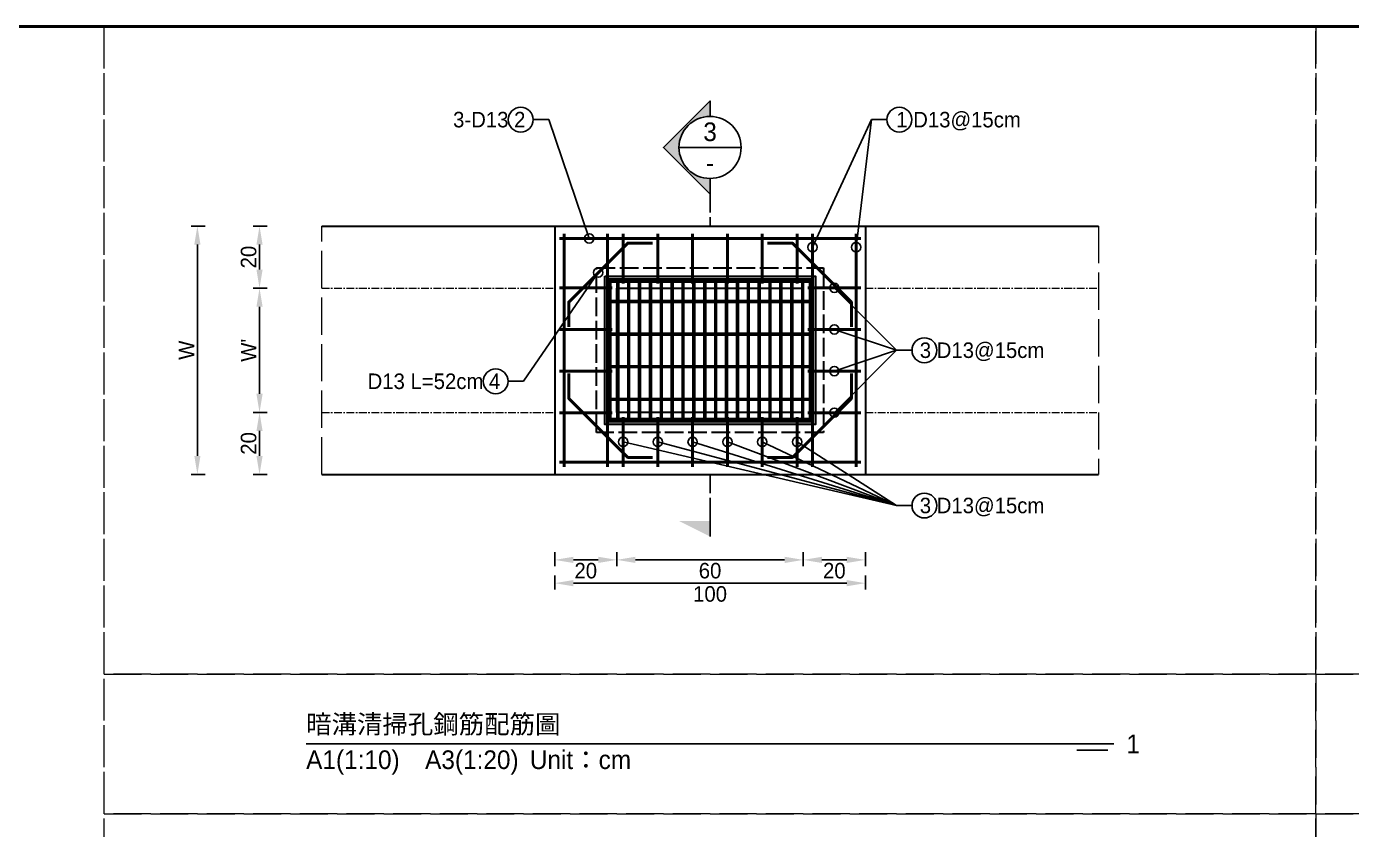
# Model space of a CAD drawing. Extents: x -7340 to 3675, y -3342 to 777.
# Drawn here: x -2565 to -2138.6, y -1772.6 to -1514 of the extents above; entities that cross this region are included whole.
import ezdxf
from ezdxf import colors
from ezdxf.entities.mleader import LeaderData, LeaderLine
from ezdxf.math import Vec2, Vec3

# ---------------------------------------------------------------- set-up
doc = ezdxf.new("R2010")
doc.units = 0
doc.header["$MEASUREMENT"] = 0
doc.linetypes.add('ACAD_ISO02W100', pattern=[15, 12, -3])
doc.linetypes.add('CENTERX2', pattern=[4, 2.5, -0.5, 0.5, -0.5])
for name, color, linetype, lineweight in [('一、3.基本-變更', 1, 'Continuous', 50), ('二、1.繪圖-既有設施', 8, 'Continuous', 20), ('二、2.繪圖-施作項目', 181, 'Continuous', 30), ('二、5.繪圖-鋼筋', 60, 'Continuous', 50), ('二、6.繪圖-其他施作項目', 35, 'Continuous', 30)]:
    doc.layers.add(name, color=color, linetype=linetype, lineweight=lineweight)
doc.layers.add('一、4.基本-隱藏', color=9, linetype='ACAD_ISO02W100', lineweight=20, plot=False)
doc.layers.add('三、3.文字-註解文字', color=2, linetype='Continuous')
doc.styles.add('次圖名(詳圖)', font='MS PGothic.ttf', dxfattribs={"height": 6})
doc.styles.add('註解文字(詳圖)', font='MS PGothic.ttf', dxfattribs={"height": 5})
doc.dimstyles.new('註解文字(詳圖)', dxfattribs={"dimtxt": 5, "dimasz": 6, "dimexe": 2, "dimexo": 5, "dimgap": 1, "dimtad": 2, "dimzin": 0, "dimdsep": 46, "dimtxsty": '註解文字(詳圖)', "dimcen": 0.1, "dimclrd": 144, "dimclre": 144, "dimclrt": 256, "dimadec": 0, "dimazin": 0, "dimtfac": 1, "dimtofl": 0, "dimtmove": 0, "dimatfit": 3, "dimfxlon": 1, "dimtolj": 1, "dimtzin": 0, "dimlwd": -1, "dimlwe": -1, "dimarcsym": 1})
pattern_1 = [(45, (-3550.3608, -1414.5957), (-2.65165, 2.65165), []), (45, (-3549.477, -1414.5957), (-2.65165, 2.65165), []), (45, (-3548.593, -1414.5957), (-2.65165, 2.65165), []), (45, (-3547.709, -1414.5957), (-2.65165, 2.65165), [])]

# ---------------------------------------------------------------- blocks, each defined once
blk = doc.blocks.new('*D264')
at = {"layer": 'Defpoints', "color": 0, "transparency": 16777216}
for p in [(-2490, -1578.25), (-2470, -1578.25), (-2470, -1598.25)]:
    blk.add_point(p, dxfattribs=at)
at = {"layer": '三、3.文字-註解文字', "color": 144, "transparency": 16777216}
for p, q in [((-2487.5, -1578.25), (-2492, -1578.25)), ((-2490, -1592.25), (-2490, -1584.25)), ((-2487.5, -1598.25), (-2492, -1598.25))]:
    blk.add_line(p, q, dxfattribs=at)
for points in [[(-2491, -1584.25), (-2489, -1584.25), (-2490, -1578.25)], [(-2491, -1592.25), (-2489, -1592.25), (-2490, -1598.25)]]:
    blk.add_solid(points, dxfattribs=at)
at = {"layer": '三、3.文字-註解文字', "transparency": 16777216, "insert": (-2493.5, -1588.25), "char_height": 5, "attachment_point": 5, "rotation": 90, "style": '註解文字(詳圖)'}
blk.add_mtext('\\A1;20', dxfattribs=at)
blk = doc.blocks.new('*D265')
at = {"layer": 'Defpoints', "color": 0, "transparency": 16777216}
for p in [(-2470, -1598.25), (-2490, -1638.25), (-2470, -1638.25)]:
    blk.add_point(p, dxfattribs=at)
at = {"layer": '三、3.文字-註解文字', "color": 144, "transparency": 16777216}
for p, q in [((-2487.5, -1598.25), (-2492, -1598.25)), ((-2490, -1604.25), (-2490, -1632.25)), ((-2487.5, -1638.25), (-2492, -1638.25))]:
    blk.add_line(p, q, dxfattribs=at)
for points in [[(-2491, -1604.25), (-2489, -1604.25), (-2490, -1598.25)], [(-2491, -1632.25), (-2489, -1632.25), (-2490, -1638.25)]]:
    blk.add_solid(points, dxfattribs=at)
at = {"layer": '三、3.文字-註解文字', "transparency": 16777216, "insert": (-2493.5, -1618.25), "char_height": 5, "attachment_point": 5, "rotation": 90, "style": '註解文字(詳圖)'}
blk.add_mtext("\\A1;W'", dxfattribs=at)
blk = doc.blocks.new('*D266')
at = {"layer": 'Defpoints', "color": 0, "transparency": 16777216}
for p in [(-2470, -1638.25), (-2490, -1658.25), (-2470, -1658.25)]:
    blk.add_point(p, dxfattribs=at)
at = {"layer": '三、3.文字-註解文字', "color": 144, "transparency": 16777216}
for p, q in [((-2487.5, -1638.25), (-2492, -1638.25)), ((-2490, -1644.25), (-2490, -1652.25)), ((-2487.5, -1658.25), (-2492, -1658.25))]:
    blk.add_line(p, q, dxfattribs=at)
for points in [[(-2491, -1644.25), (-2489, -1644.25), (-2490, -1638.25)], [(-2491, -1652.25), (-2489, -1652.25), (-2490, -1658.25)]]:
    blk.add_solid(points, dxfattribs=at)
at = {"layer": '三、3.文字-註解文字', "transparency": 16777216, "insert": (-2493.5, -1648.25), "char_height": 5, "attachment_point": 5, "rotation": 90, "style": '註解文字(詳圖)'}
blk.add_mtext('\\A1;20', dxfattribs=at)
blk = doc.blocks.new('*D262')
at = {"layer": 'Defpoints', "color": 0, "transparency": 16777216}
for p in [(-2470, -1578.25), (-2510, -1658.25), (-2470, -1658.25)]:
    blk.add_point(p, dxfattribs=at)
at = {"layer": '三、3.文字-註解文字', "color": 144, "transparency": 16777216}
for p, q in [((-2507.5, -1578.25), (-2512, -1578.25)), ((-2510, -1584.25), (-2510, -1652.25)), ((-2507.5, -1658.25), (-2512, -1658.25))]:
    blk.add_line(p, q, dxfattribs=at)
for points in [[(-2511, -1584.25), (-2509, -1584.25), (-2510, -1578.25)], [(-2511, -1652.25), (-2509, -1652.25), (-2510, -1658.25)]]:
    blk.add_solid(points, dxfattribs=at)
at = {"layer": '三、3.文字-註解文字', "transparency": 16777216, "insert": (-2513.5, -1618.25), "char_height": 5, "attachment_point": 5, "rotation": 90, "style": '註解文字(詳圖)'}
blk.add_mtext('\\A1;W', dxfattribs=at)
blk = doc.blocks.new('_Small')
at = {"color": 0, "linetype": 'ByBlock', "lineweight": -2}
blk.add_circle((0, 0), 0.25, dxfattribs=at)
blk = doc.blocks.new('*D296')
at = {"layer": 'Defpoints', "color": 0, "transparency": 16777216}
for p in [(-2395, -1638.25), (-2375, -1638.25), (-2395, -1685.75)]:
    blk.add_point(p, dxfattribs=at)
at = {"layer": '三、3.文字-註解文字', "color": 144, "transparency": 16777216}
for p, q in [((-2395, -1683.25), (-2395, -1687.75)), ((-2375, -1683.25), (-2375, -1687.75)), ((-2381, -1685.75), (-2389, -1685.75))]:
    blk.add_line(p, q, dxfattribs=at)
for points in [[(-2389, -1684.75), (-2389, -1686.75), (-2395, -1685.75)], [(-2381, -1684.75), (-2381, -1686.75), (-2375, -1685.75)]]:
    blk.add_solid(points, dxfattribs=at)
at = {"layer": '三、3.文字-註解文字', "transparency": 16777216, "insert": (-2385, -1689.25), "char_height": 5, "attachment_point": 5, "style": '註解文字(詳圖)'}
blk.add_mtext('\\A1;20', dxfattribs=at)
blk = doc.blocks.new('*D297')
at = {"layer": 'Defpoints', "color": 0, "transparency": 16777216}
for p in [(-2375, -1638.25), (-2315, -1638.25), (-2315, -1685.75)]:
    blk.add_point(p, dxfattribs=at)
at = {"layer": '三、3.文字-註解文字', "color": 144, "transparency": 16777216}
for p, q in [((-2375, -1683.25), (-2375, -1687.75)), ((-2315, -1683.25), (-2315, -1687.75)), ((-2369, -1685.75), (-2321, -1685.75))]:
    blk.add_line(p, q, dxfattribs=at)
for points in [[(-2369, -1684.75), (-2369, -1686.75), (-2375, -1685.75)], [(-2321, -1684.75), (-2321, -1686.75), (-2315, -1685.75)]]:
    blk.add_solid(points, dxfattribs=at)
at = {"layer": '三、3.文字-註解文字', "transparency": 16777216, "insert": (-2345, -1689.25), "char_height": 5, "attachment_point": 5, "style": '註解文字(詳圖)'}
blk.add_mtext('\\A1;60', dxfattribs=at)
blk = doc.blocks.new('*D298')
at = {"layer": 'Defpoints', "color": 0, "transparency": 16777216}
for p in [(-2315, -1638.25), (-2295, -1638.25), (-2295, -1685.75)]:
    blk.add_point(p, dxfattribs=at)
at = {"layer": '三、3.文字-註解文字', "color": 144, "transparency": 16777216}
for p, q in [((-2315, -1683.25), (-2315, -1687.75)), ((-2295, -1683.25), (-2295, -1687.75)), ((-2309, -1685.75), (-2301, -1685.75))]:
    blk.add_line(p, q, dxfattribs=at)
for points in [[(-2309, -1684.75), (-2309, -1686.75), (-2315, -1685.75)], [(-2301, -1684.75), (-2301, -1686.75), (-2295, -1685.75)]]:
    blk.add_solid(points, dxfattribs=at)
at = {"layer": '三、3.文字-註解文字', "transparency": 16777216, "insert": (-2305, -1689.25), "char_height": 5, "attachment_point": 5, "style": '註解文字(詳圖)'}
blk.add_mtext('\\A1;20', dxfattribs=at)
blk = doc.blocks.new('*D299')
at = {"layer": 'Defpoints', "color": 0, "transparency": 16777216}
for p in [(-2395, -1658.25), (-2295, -1658.25), (-2295, -1693.25)]:
    blk.add_point(p, dxfattribs=at)
at = {"layer": '三、3.文字-註解文字', "color": 144, "transparency": 16777216}
for p, q in [((-2395, -1690.75), (-2395, -1695.25)), ((-2295, -1690.75), (-2295, -1695.25)), ((-2389, -1693.25), (-2301, -1693.25))]:
    blk.add_line(p, q, dxfattribs=at)
for points in [[(-2389, -1692.25), (-2389, -1694.25), (-2395, -1693.25)], [(-2301, -1692.25), (-2301, -1694.25), (-2295, -1693.25)]]:
    blk.add_solid(points, dxfattribs=at)
at = {"layer": '三、3.文字-註解文字', "transparency": 16777216, "insert": (-2345, -1696.75), "char_height": 5, "attachment_point": 5, "style": '註解文字(詳圖)'}
blk.add_mtext('\\A1;100', dxfattribs=at)

msp = doc.modelspace()

# ---------------------------------------------------------------- hatches: boundary and pattern name
at = {"layer": '三、3.文字-註解文字'}
h = msp.add_hatch(color=256, dxfattribs=at)
h.dxf.hatch_style = 1
h.paths.add_polyline_path([(-2345, -1537.943), (-2360, -1552.943), (-2345, -1567.943), (-2345, -1562.943, -0.4142136), (-2355, -1552.943, -0.4142136), (-2345, -1542.943)])
h = msp.add_hatch(color=256, dxfattribs=at)
h.dxf.hatch_style = 1
h.paths.add_polyline_path([(-2355, -1673.25), (-2345, -1678.25), (-2345, -1673.25)])
at = {"layer": '二、6.繪圖-其他施作項目'}
h = msp.add_hatch(color=256, dxfattribs=at)
h.dxf.hatch_style = 1
h.paths.add_polyline_path([(-2378.9, -1594.35), (-2378.9, -1642.15), (-2311.1, -1642.15), (-2311.1, -1594.35)])
h.paths.add_polyline_path([(-2378, -1595.25), (-2312, -1595.25), (-2312, -1641.25), (-2378, -1641.25)], flags=16)
h.paths.add_polyline_path([(-2375, -1598.25), (-2315, -1598.25), (-2315, -1638.25), (-2375, -1638.25)], flags=0)
h = msp.add_hatch(dxfattribs=at)
h.set_pattern_fill('ANSI34', color=256, scale=5)
h.set_pattern_definition(pattern_1)
h.paths.add_polyline_path([(-2313, -1602.25), (-2377, -1602.25), (-2377, -1602.75), (-2313, -1602.75)])
h = msp.add_hatch(dxfattribs=at)
h.set_pattern_fill('ANSI34', color=256, scale=5)
h.set_pattern_definition(pattern_1)
h.paths.add_polyline_path([(-2313, -1612.75), (-2377, -1612.75), (-2377, -1613.25), (-2313, -1613.25)])
h = msp.add_hatch(dxfattribs=at)
h.set_pattern_fill('ANSI34', color=256, scale=5)
h.set_pattern_definition(pattern_1)
h.paths.add_polyline_path([(-2313, -1623.25), (-2377, -1623.25), (-2377, -1623.75), (-2313, -1623.75)])
h = msp.add_hatch(dxfattribs=at)
h.set_pattern_fill('ANSI34', color=256, scale=5)
h.set_pattern_definition(pattern_1)
h.paths.add_polyline_path([(-2313, -1633.75), (-2377, -1633.75), (-2377, -1634.25), (-2313, -1634.25)])

# ---------------------------------------------------------------- linework, layer by layer
at = {"layer": '一、3.基本-變更'}
msp.add_lwpolyline([(-3420, -1514), (0, -1514), (0, -2021), (-3420, -2021)], close=True, dxfattribs=at)
at = {"layer": '一、4.基本-隱藏'}
for points in [[(-2540, -1514), (-1760, -1514), (-1760, -2021), (-2540, -2021)], [(-2540, -1514), (-2150, -1514), (-2150, -1722.5), (-2540, -1722.5)], [(-2150, -1514), (-1850, -1514), (-1850, -1722.5), (-2150, -1722.5)], [(-2470, -1578.25), (-2220, -1578.25), (-2220, -1658.25), (-2470, -1658.25)], [(-2540, -1722.5), (-2150, -1722.5), (-2150, -1767.5), (-2540, -1767.5)], [(-2150, -1722.5), (-1850, -1722.5), (-1850, -1767.5), (-2150, -1767.5)], [(-2540, -1767.5), (-2150, -1767.5), (-2150, -1976), (-2540, -1976)], [(-2150, -1767.5), (-1850, -1767.5), (-1850, -1976), (-2150, -1976)]]:
    msp.add_lwpolyline(points, close=True, dxfattribs=at)
at = {"layer": '三、3.文字-註解文字'}
for points in [[(-2345, -1542.943), (-2345, -1537.943), (-2360, -1552.943), (-2345, -1567.943), (-2345, -1562.943)], [(-2355, -1552.943), (-2335, -1552.943)], [(-2345, -1678.25), (-2345, -1668.25)], [(-2475, -1745), (-2215, -1745)], [(-2217, -1747), (-2227, -1747)]]:
    msp.add_lwpolyline(points, dxfattribs=at)
at = {"layer": '三、3.文字-註解文字', "linetype": 'ACAD_ISO02W100', "ltscale": 0.5}
for points in [[(-2345, -1567.943), (-2345, -1577.943)], [(-2345, -1658.25), (-2345, -1668.25)]]:
    msp.add_lwpolyline(points, dxfattribs=at)
at = {"layer": '三、3.文字-註解文字'}
for centre, radius in [((-2405.93, -1544), 4), ((-2345, -1552.943), 10), ((-2284.07, -1544), 4), ((-2276, -1618.25), 4), ((-2414, -1628.25), 4), ((-2276, -1668.25), 4)]:
    msp.add_circle(centre, radius, dxfattribs=at)
at = {"layer": '二、1.繪圖-既有設施', "linetype": 'CENTERX2'}
for points in [[(-2470, -1598.25), (-2395, -1598.25)], [(-2295, -1598.25), (-2220, -1598.25)], [(-2470, -1638.25), (-2395, -1638.25)], [(-2295, -1638.25), (-2220, -1638.25)]]:
    msp.add_lwpolyline(points, dxfattribs=at)
at = {"layer": '二、2.繪圖-施作項目'}
for points in [[(-2470, -1578.25), (-2220, -1578.25)], [(-2395, -1578.25), (-2395, -1658.25)], [(-2295, -1578.25), (-2295, -1658.25)], [(-2470, -1658.25), (-2220, -1658.25)]]:
    msp.add_lwpolyline(points, dxfattribs=at)
msp.add_lwpolyline([(-2375, -1598.25), (-2315, -1598.25), (-2315, -1638.25), (-2375, -1638.25)], close=True, dxfattribs=at)
at = {"layer": '二、5.繪圖-鋼筋'}
for points in [[(-2392, -1580.75), (-2392, -1655.75)], [(-2378, -1580.75), (-2378, -1655.75)], [(-2373, -1596.75), (-2373, -1580.75)], [(-2361.8, -1596.75), (-2361.8, -1580.75)], [(-2350.6, -1596.75), (-2350.6, -1580.75)], [(-2339.4, -1596.75), (-2339.4, -1580.75)], [(-2328.2, -1596.75), (-2328.2, -1580.75)], [(-2317, -1596.75), (-2317, -1580.75)], [(-2312, -1580.75), (-2312, -1655.75)], [(-2298, -1580.75), (-2298, -1655.75)], [(-2393.5, -1582.25), (-2296.5, -1582.25)], [(-2390.5, -1610.75), (-2390.5, -1602.75), (-2371.5, -1583.75), (-2363.5, -1583.75)], [(-2299.5, -1610.75), (-2299.5, -1602.75), (-2318.5, -1583.75), (-2326.5, -1583.75)], [(-2393.5, -1598.15), (-2376.5, -1598.15)], [(-2313.5, -1598.15), (-2296.5, -1598.15)], [(-2393.5, -1611.55), (-2376.5, -1611.55)], [(-2313.5, -1611.55), (-2296.5, -1611.55)], [(-2393.5, -1624.95), (-2376.5, -1624.95)], [(-2390.5, -1625.75), (-2390.5, -1633.75), (-2371.5, -1652.75), (-2363.5, -1652.75)], [(-2299.5, -1625.75), (-2299.5, -1633.75), (-2318.5, -1652.75), (-2326.5, -1652.75)], [(-2313.5, -1624.95), (-2296.5, -1624.95)], [(-2393.5, -1638.35), (-2376.5, -1638.35)], [(-2373, -1655.75), (-2373, -1639.75)], [(-2361.8, -1655.75), (-2361.8, -1639.75)], [(-2350.6, -1655.75), (-2350.6, -1639.75)], [(-2339.4, -1655.75), (-2339.4, -1639.75)], [(-2328.2, -1655.75), (-2328.2, -1639.75)], [(-2317, -1655.75), (-2317, -1639.75)], [(-2313.5, -1638.35), (-2296.5, -1638.35)], [(-2393.5, -1654.25), (-2296.5, -1654.25)]]:
    msp.add_lwpolyline(points, dxfattribs=at)
at = {"layer": '二、6.繪圖-其他施作項目', "linetype": 'ACAD_ISO02W100', "ltscale": 0.5}
for points in [[(-2381.5, -1591.75), (-2308.5, -1591.75), (-2308.5, -1644.75), (-2381.5, -1644.75)], [(-2375, -1598.25), (-2315, -1598.25), (-2315, -1638.25), (-2375, -1638.25)]]:
    msp.add_lwpolyline(points, close=True, dxfattribs=at)
at = {"layer": '二、6.繪圖-其他施作項目'}
for points in [[(-2378.9, -1594.35), (-2311.1, -1594.35), (-2311.1, -1642.15), (-2378.9, -1642.15)], [(-2378, -1595.25), (-2312, -1595.25), (-2312, -1641.25), (-2378, -1641.25)], [(-2377.5, -1595.75), (-2312.5, -1595.75), (-2312.5, -1640.75), (-2377.5, -1640.75)]]:
    msp.add_lwpolyline(points, close=True, dxfattribs=at)
for points in [[(-2377.5, -1595.75), (-2312.5, -1595.75)], [(-2377.5, -1595.75), (-2377.5, -1640.75)], [(-2377, -1595.75), (-2377, -1640.75)], [(-2377, -1596.25), (-2313, -1596.25)], [(-2375, -1596.25), (-2375, -1602.25)], [(-2374.5, -1596.25), (-2374.5, -1602.25)], [(-2371.5, -1596.25), (-2371.5, -1602.25)], [(-2371, -1596.25), (-2371, -1602.25)], [(-2368, -1596.25), (-2368, -1602.25)], [(-2367.5, -1596.25), (-2367.5, -1602.25)], [(-2364.5, -1596.25), (-2364.5, -1602.25)], [(-2364, -1596.25), (-2364, -1602.25)], [(-2361, -1596.25), (-2361, -1602.25)], [(-2360.5, -1596.25), (-2360.5, -1602.25)], [(-2357.5, -1596.25), (-2357.5, -1602.25)], [(-2357, -1596.25), (-2357, -1602.25)], [(-2354, -1596.25), (-2354, -1602.25)], [(-2353.5, -1596.25), (-2353.5, -1602.25)], [(-2350.5, -1596.25), (-2350.5, -1602.25)], [(-2350, -1596.25), (-2350, -1602.25)], [(-2347, -1596.25), (-2347, -1602.25)], [(-2346.5, -1596.25), (-2346.5, -1602.25)], [(-2343.5, -1596.25), (-2343.5, -1602.25)], [(-2343, -1596.25), (-2343, -1602.25)], [(-2340, -1596.25), (-2340, -1602.25)], [(-2339.5, -1596.25), (-2339.5, -1602.25)], [(-2336.5, -1596.25), (-2336.5, -1602.25)], [(-2336, -1596.25), (-2336, -1602.25)], [(-2333, -1596.25), (-2333, -1602.25)], [(-2332.5, -1596.25), (-2332.5, -1602.25)], [(-2329.5, -1596.25), (-2329.5, -1602.25)], [(-2329, -1596.25), (-2329, -1602.25)], [(-2326, -1596.25), (-2326, -1602.25)], [(-2325.5, -1596.25), (-2325.5, -1602.25)], [(-2322.5, -1596.25), (-2322.5, -1602.25)], [(-2322, -1596.25), (-2322, -1602.25)], [(-2319, -1596.25), (-2319, -1602.25)], [(-2318.5, -1596.25), (-2318.5, -1602.25)], [(-2315.5, -1596.25), (-2315.5, -1602.25)], [(-2315, -1596.25), (-2315, -1602.25)], [(-2313, -1595.75), (-2313, -1640.75)], [(-2312.5, -1595.75), (-2312.5, -1640.75)], [(-2377, -1602.25), (-2313, -1602.25)], [(-2377, -1602.75), (-2313, -1602.75)], [(-2375, -1602.75), (-2375, -1612.75)], [(-2374.5, -1602.75), (-2374.5, -1612.75)], [(-2371.5, -1602.75), (-2371.5, -1612.75)], [(-2371, -1602.75), (-2371, -1612.75)], [(-2368, -1602.75), (-2368, -1612.75)], [(-2367.5, -1602.75), (-2367.5, -1612.75)], [(-2364.5, -1602.75), (-2364.5, -1612.75)], [(-2364, -1602.75), (-2364, -1612.75)], [(-2361, -1602.75), (-2361, -1612.75)], [(-2360.5, -1602.75), (-2360.5, -1612.75)], [(-2357.5, -1602.75), (-2357.5, -1612.75)], [(-2357, -1602.75), (-2357, -1612.75)], [(-2354, -1602.75), (-2354, -1612.75)], [(-2353.5, -1602.75), (-2353.5, -1612.75)], [(-2350.5, -1602.75), (-2350.5, -1612.75)], [(-2350, -1602.75), (-2350, -1612.75)], [(-2347, -1602.75), (-2347, -1612.75)], [(-2346.5, -1602.75), (-2346.5, -1612.75)], [(-2343.5, -1602.75), (-2343.5, -1612.75)], [(-2343, -1602.75), (-2343, -1612.75)], [(-2340, -1602.75), (-2340, -1612.75)], [(-2339.5, -1602.75), (-2339.5, -1612.75)], [(-2336.5, -1602.75), (-2336.5, -1612.75)], [(-2336, -1602.75), (-2336, -1612.75)], [(-2333, -1602.75), (-2333, -1612.75)], [(-2332.5, -1602.75), (-2332.5, -1612.75)], [(-2329.5, -1602.75), (-2329.5, -1612.75)], [(-2329, -1602.75), (-2329, -1612.75)], [(-2326, -1602.75), (-2326, -1612.75)], [(-2325.5, -1602.75), (-2325.5, -1612.75)], [(-2322.5, -1602.75), (-2322.5, -1612.75)], [(-2322, -1602.75), (-2322, -1612.75)], [(-2319, -1602.75), (-2319, -1612.75)], [(-2318.5, -1602.75), (-2318.5, -1612.75)], [(-2315.5, -1602.75), (-2315.5, -1612.75)], [(-2315, -1602.75), (-2315, -1612.75)], [(-2377, -1612.75), (-2313, -1612.75)], [(-2377, -1613.25), (-2313, -1613.25)], [(-2375, -1613.25), (-2375, -1623.25)], [(-2374.5, -1613.25), (-2374.5, -1623.25)], [(-2371.5, -1613.25), (-2371.5, -1623.25)], [(-2371, -1613.25), (-2371, -1623.25)], [(-2368, -1613.25), (-2368, -1623.25)], [(-2367.5, -1613.25), (-2367.5, -1623.25)], [(-2364.5, -1613.25), (-2364.5, -1623.25)], [(-2364, -1613.25), (-2364, -1623.25)], [(-2361, -1613.25), (-2361, -1623.25)], [(-2360.5, -1613.25), (-2360.5, -1623.25)], [(-2357.5, -1613.25), (-2357.5, -1623.25)], [(-2357, -1613.25), (-2357, -1623.25)], [(-2354, -1613.25), (-2354, -1623.25)], [(-2353.5, -1613.25), (-2353.5, -1623.25)], [(-2350.5, -1613.25), (-2350.5, -1623.25)], [(-2350, -1613.25), (-2350, -1623.25)], [(-2347, -1613.25), (-2347, -1623.25)], [(-2346.5, -1613.25), (-2346.5, -1623.25)], [(-2343.5, -1613.25), (-2343.5, -1623.25)], [(-2343, -1613.25), (-2343, -1623.25)], [(-2340, -1613.25), (-2340, -1623.25)], [(-2339.5, -1613.25), (-2339.5, -1623.25)], [(-2336.5, -1613.25), (-2336.5, -1623.25)], [(-2336, -1613.25), (-2336, -1623.25)], [(-2333, -1613.25), (-2333, -1623.25)], [(-2332.5, -1613.25), (-2332.5, -1623.25)], [(-2329.5, -1613.25), (-2329.5, -1623.25)], [(-2329, -1613.25), (-2329, -1623.25)], [(-2326, -1613.25), (-2326, -1623.25)], [(-2325.5, -1613.25), (-2325.5, -1623.25)], [(-2322.5, -1613.25), (-2322.5, -1623.25)], [(-2322, -1613.25), (-2322, -1623.25)], [(-2319, -1613.25), (-2319, -1623.25)], [(-2318.5, -1613.25), (-2318.5, -1623.25)], [(-2315.5, -1613.25), (-2315.5, -1623.25)], [(-2315, -1613.25), (-2315, -1623.25)], [(-2377, -1623.25), (-2313, -1623.25)], [(-2377, -1623.75), (-2313, -1623.75)], [(-2375, -1623.75), (-2375, -1633.75)], [(-2374.5, -1623.75), (-2374.5, -1633.75)], [(-2371.5, -1623.75), (-2371.5, -1633.75)], [(-2371, -1623.75), (-2371, -1633.75)], [(-2368, -1623.75), (-2368, -1633.75)], [(-2367.5, -1623.75), (-2367.5, -1633.75)], [(-2364.5, -1623.75), (-2364.5, -1633.75)], [(-2364, -1623.75), (-2364, -1633.75)], [(-2361, -1623.75), (-2361, -1633.75)], [(-2360.5, -1623.75), (-2360.5, -1633.75)], [(-2357.5, -1623.75), (-2357.5, -1633.75)], [(-2357, -1623.75), (-2357, -1633.75)], [(-2354, -1623.75), (-2354, -1633.75)], [(-2353.5, -1623.75), (-2353.5, -1633.75)], [(-2350.5, -1623.75), (-2350.5, -1633.75)], [(-2350, -1623.75), (-2350, -1633.75)], [(-2347, -1623.75), (-2347, -1633.75)], [(-2346.5, -1623.75), (-2346.5, -1633.75)], [(-2343.5, -1623.75), (-2343.5, -1633.75)], [(-2343, -1623.75), (-2343, -1633.75)], [(-2340, -1623.75), (-2340, -1633.75)], [(-2339.5, -1623.75), (-2339.5, -1633.75)], [(-2336.5, -1623.75), (-2336.5, -1633.75)], [(-2336, -1623.75), (-2336, -1633.75)], [(-2333, -1623.75), (-2333, -1633.75)], [(-2332.5, -1623.75), (-2332.5, -1633.75)], [(-2329.5, -1623.75), (-2329.5, -1633.75)], [(-2329, -1623.75), (-2329, -1633.75)], [(-2326, -1623.75), (-2326, -1633.75)], [(-2325.5, -1623.75), (-2325.5, -1633.75)], [(-2322.5, -1623.75), (-2322.5, -1633.75)], [(-2322, -1623.75), (-2322, -1633.75)], [(-2319, -1623.75), (-2319, -1633.75)], [(-2318.5, -1623.75), (-2318.5, -1633.75)], [(-2315.5, -1623.75), (-2315.5, -1633.75)], [(-2315, -1623.75), (-2315, -1633.75)], [(-2377, -1633.75), (-2313, -1633.75)], [(-2377, -1634.25), (-2313, -1634.25)], [(-2375, -1634.25), (-2375, -1640.25)], [(-2374.5, -1634.25), (-2374.5, -1640.25)], [(-2371.5, -1634.25), (-2371.5, -1640.25)], [(-2371, -1634.25), (-2371, -1640.25)], [(-2368, -1634.25), (-2368, -1640.25)], [(-2367.5, -1634.25), (-2367.5, -1640.25)], [(-2364.5, -1634.25), (-2364.5, -1640.25)], [(-2364, -1634.25), (-2364, -1640.25)], [(-2361, -1634.25), (-2361, -1640.25)], [(-2360.5, -1634.25), (-2360.5, -1640.25)], [(-2357.5, -1634.25), (-2357.5, -1640.25)], [(-2357, -1634.25), (-2357, -1640.25)], [(-2354, -1634.25), (-2354, -1640.25)], [(-2353.5, -1634.25), (-2353.5, -1640.25)], [(-2350.5, -1634.25), (-2350.5, -1640.25)], [(-2350, -1634.25), (-2350, -1640.25)], [(-2347, -1634.25), (-2347, -1640.25)], [(-2346.5, -1634.25), (-2346.5, -1640.25)], [(-2343.5, -1634.25), (-2343.5, -1640.25)], [(-2343, -1634.25), (-2343, -1640.25)], [(-2340, -1634.25), (-2340, -1640.25)], [(-2339.5, -1634.25), (-2339.5, -1640.25)], [(-2336.5, -1634.25), (-2336.5, -1640.25)], [(-2336, -1634.25), (-2336, -1640.25)], [(-2333, -1634.25), (-2333, -1640.25)], [(-2332.5, -1634.25), (-2332.5, -1640.25)], [(-2329.5, -1634.25), (-2329.5, -1640.25)], [(-2329, -1634.25), (-2329, -1640.25)], [(-2326, -1634.25), (-2326, -1640.25)], [(-2325.5, -1634.25), (-2325.5, -1640.25)], [(-2322.5, -1634.25), (-2322.5, -1640.25)], [(-2322, -1634.25), (-2322, -1640.25)], [(-2319, -1634.25), (-2319, -1640.25)], [(-2318.5, -1634.25), (-2318.5, -1640.25)], [(-2315.5, -1634.25), (-2315.5, -1640.25)], [(-2315, -1634.25), (-2315, -1640.25)], [(-2377.5, -1640.75), (-2312.5, -1640.75)], [(-2377, -1640.25), (-2313, -1640.25)]]:
    msp.add_lwpolyline(points, dxfattribs=at)

# ---------------------------------------------------------------- texts
at = {"layer": '三、3.文字-註解文字', "char_height": 6}
for s, width, gutter_width, insert, attachment_point, style in [('3', 6.60394, 25, (-2345, -1547.943), 5, '註解文字(詳圖)'), ('-', 6.60394, 25, (-2345, -1557.943), 5, '註解文字(詳圖)'), ('{\\fMS PGothic|b0|i0|c128|p34;暗溝}清掃孔{\\fMS PGothic|b0|i0|c128|p34;鋼筋配筋圖}', 113.35584, 15, (-2475, -1739), 4, '次圖名(詳圖)'), ('1', 3, 15, (-2211, -1745), 4, '次圖名(詳圖)'), ('A1(1:10)\u3000A3(1:20){\\fMS PGothic|b0|i0|c128|p34;^IUnit：cm}', 136.03259, 15, (-2475, -1751), 4, '次圖名(詳圖)')]:
    msp.add_mtext_dynamic_manual_height_columns(s, width=width, gutter_width=gutter_width, heights=[0], dxfattribs=dict(at, insert=insert, attachment_point=attachment_point, style=style))

# ---------------------------------------------------------------- dimensions: what is measured, and where the dimension line sits
at = {"layer": '三、3.文字-註解文字'}
for base, p1, p2, text, picture, middle in [((-2510, -1658.25), (-2470, -1578.25), (-2470, -1658.25), 'W', '*D262', (-2513.5, -1618.25)), ((-2490, -1578.25), (-2470, -1598.25), (-2470, -1578.25), '20', '*D264', (-2493.5, -1588.25)), ((-2490, -1638.25), (-2470, -1598.25), (-2470, -1638.25), "W'", '*D265', (-2493.5, -1618.25)), ((-2490, -1658.25), (-2470, -1638.25), (-2470, -1658.25), '20', '*D266', (-2493.5, -1648.25))]:
    dim = msp.add_linear_dim(base=base, p1=p1, p2=p2, angle=90, text=text, dimstyle='註解文字(詳圖)', dxfattribs=at)
    dim.commit()
    dim.dimension.update_dxf_attribs({"geometry": picture, "text_midpoint": middle})
for base, p1, p2, text, picture, middle in [((-2395, -1685.75), (-2375, -1638.25), (-2395, -1638.25), '20', '*D296', (-2385, -1689.25)), ((-2315, -1685.75), (-2375, -1638.25), (-2315, -1638.25), '60', '*D297', (-2345, -1689.25)), ((-2295, -1685.75), (-2315, -1638.25), (-2295, -1638.25), '20', '*D298', (-2305, -1689.25)), ((-2295, -1693.25), (-2395, -1658.25), (-2295, -1658.25), '100', '*D299', (-2345, -1696.75))]:
    dim = msp.add_linear_dim(base=base, p1=p1, p2=p2, text=text, dimstyle='註解文字(詳圖)', dxfattribs=at)
    dim.commit()
    dim.dimension.update_dxf_attribs({"geometry": picture, "text_midpoint": middle})

# ---------------------------------------------------------------- leaders
ml = msp.add_multileader_mtext('Standard', dxfattribs=at)
ml.set_content('{\\fMS PGothic|b0|i0|c128|p34;3-D13 }2{\\fMS PGothic|b0|i0|c128|p34; }', color=256, style='註解文字(詳圖)')
ml.set_leader_properties(color=144, linetype='ByLayer', lineweight=-1)
ml.set_arrow_properties(name='SMALL')
ml.build(insert=Vec2(0, 0))
ml.multileader.update_dxf_attribs({"dogleg_length": 5, "arrow_head_size": 6})
ctx = ml.context
ctx.base_point, ctx.char_height, ctx.arrow_head_size, ctx.landing_gap_size, ctx.plane_origin = Vec3(-2431.305, -1544), 5, 6, 2.5, Vec3(-2495.339, -1591.835)
ctx.text_align_type = 2
notes = []
notes.append((ctx, [(1, (1, 1, 0), (-2396.93, -1544), (-1, 0), 5, [(0, [(-2383.884, -1582.25)], 0, [])])]))
ctx.mtext.insert, ctx.mtext.width, ctx.mtext.alignment, ctx.mtext.flow_direction = Vec3(-2404.43, -1541.486), 42.33146, 3, 5
ml = msp.add_multileader_mtext('Standard', dxfattribs=at)
ml.set_content('{\\fMS PGothic|b0|i0|c128|p34;1 }D13@15cm', color=256, style='註解文字(詳圖)')
ml.set_leader_properties(color=144, linetype='ByLayer', lineweight=-1)
ml.set_arrow_properties(name='SMALL')
ml.build(insert=Vec2(0, 0))
ml.multileader.update_dxf_attribs({"dogleg_length": 5, "arrow_head_size": 6})
ctx = ml.context
ctx.base_point, ctx.char_height, ctx.arrow_head_size, ctx.landing_gap_size, ctx.plane_origin = Vec3(-2288.07, -1544), 5, 6, 3, Vec3(-2330.695, -1591.835)
notes.append((ctx, [(0, (1, 1, 0), (-2293.07, -1544), (1, 0), 5, [(0, [(-2312, -1585.081)], 0, [])])]))
ctx.mtext.insert, ctx.mtext.flow_direction = Vec3(-2285.07, -1541.486), 5
ml = msp.add_multileader_mtext('Standard', dxfattribs=at)
ml.set_content('{\\fMS PGothic|b0|i0|c128|p34; }', color=256, style='註解文字(詳圖)')
ml.set_leader_properties(color=144, linetype='ByLayer', lineweight=-1)
ml.set_arrow_properties(name='SMALL')
ml.build(insert=Vec2(0, 0))
ml.multileader.update_dxf_attribs({"dogleg_length": 5, "arrow_head_size": 6})
ctx = ml.context
ctx.base_point, ctx.char_height, ctx.arrow_head_size, ctx.landing_gap_size, ctx.plane_origin = Vec3(-2288.07, -1544), 5, 6, 3, Vec3(-2316.695, -1591.835)
notes.append((ctx, [(0, (1, 1, 0), (-2293.07, -1544), (1, 0), 5, [(0, [(-2298, -1585.081)], 0, [])])]))
ctx.mtext.insert, ctx.mtext.flow_direction = Vec3(-2285.07, -1541.5), 5
ml = msp.add_multileader_mtext('Standard', dxfattribs=at)
ml.set_content('{\\fMS PGothic|b0|i0|c128|p34;D13 }L=52cm{\\fMS PGothic|b0|i0|c128|p34; 4 }', color=256, style='註解文字(詳圖)')
ml.set_leader_properties(color=144, linetype='ByLayer', lineweight=-1)
ml.set_arrow_properties(name='SMALL')
ml.build(insert=Vec2(0, 0))
ml.multileader.update_dxf_attribs({"dogleg_length": 5, "arrow_head_size": 6})
ctx = ml.context
ctx.base_point, ctx.char_height, ctx.arrow_head_size, ctx.landing_gap_size, ctx.plane_origin = Vec3(-2458.153, -1628.25), 5, 6, 2.5, Vec3(-2503.409, -1676.085)
ctx.text_align_type = 2
notes.append((ctx, [(1, (1, 1, 0), (-2405, -1628.25), (-1, 0), 5, [(0, [(-2381, -1593.25)], 0, [])])]))
ctx.mtext.insert, ctx.mtext.width, ctx.mtext.alignment, ctx.mtext.flow_direction = Vec3(-2412.5, -1625.736), 45.36597, 3, 5
ml = msp.add_multileader_mtext('Standard', dxfattribs=at)
ml.set_content('3{\\fMS PGothic|b0|i0|c128|p34; D13@15cm}', color=256, style='註解文字(詳圖)')
ml.set_leader_properties(color=144, linetype='ByLayer', lineweight=-1)
ml.set_arrow_properties(name='SMALL')
ml.build(insert=Vec2(0, 0))
ml.multileader.update_dxf_attribs({"dogleg_length": 5, "arrow_head_size": 6})
ctx = ml.context
ctx.base_point, ctx.char_height, ctx.arrow_head_size, ctx.landing_gap_size, ctx.plane_origin = Vec3(-2280, -1618.25), 5, 6, 2.5, Vec3(-2322.625, -1666.085)
notes.append((ctx, [(0, (1, 1, 0), (-2285, -1618.25), (1, 0), 5, [(0, [(-2305, -1598.15)], 0, [])])]))
ctx.mtext.insert, ctx.mtext.flow_direction = Vec3(-2277.5, -1615.736), 5
ml = msp.add_multileader_mtext('Standard', dxfattribs=at)
ml.set_content('{\\fMS PGothic|b0|i0|c128|p34; }', color=256, style='註解文字(詳圖)')
ml.set_leader_properties(color=144, linetype='ByLayer', lineweight=-1)
ml.set_arrow_properties(name='SMALL')
ml.build(insert=Vec2(0, 0))
ml.multileader.update_dxf_attribs({"dogleg_length": 5, "arrow_head_size": 6})
ctx = ml.context
ctx.base_point, ctx.char_height, ctx.arrow_head_size, ctx.landing_gap_size, ctx.plane_origin = Vec3(-2280, -1618.25), 5, 6, 3, Vec3(-2308.625, -1666.085)
notes.append((ctx, [(0, (1, 1, 0), (-2285, -1618.25), (1, 0), 5, [(0, [(-2305, -1611.55)], 0, [])])]))
ctx.mtext.insert, ctx.mtext.flow_direction = Vec3(-2277, -1615.75), 5
ml = msp.add_multileader_mtext('Standard', dxfattribs=at)
ml.set_content('{\\fMS PGothic|b0|i0|c128|p34; }', color=256, style='註解文字(詳圖)')
ml.set_leader_properties(color=144, linetype='ByLayer', lineweight=-1)
ml.set_arrow_properties(name='SMALL')
ml.build(insert=Vec2(0, 0))
ml.multileader.update_dxf_attribs({"dogleg_length": 5, "arrow_head_size": 6})
ctx = ml.context
ctx.base_point, ctx.char_height, ctx.arrow_head_size, ctx.landing_gap_size, ctx.plane_origin = Vec3(-2280, -1618.25), 5, 6, 3, Vec3(-2308.625, -1680.585)
notes.append((ctx, [(0, (1, 1, 0), (-2285, -1618.25), (1, 0), 5, [(0, [(-2305, -1624.95)], 0, [])])]))
ctx.mtext.insert, ctx.mtext.flow_direction = Vec3(-2277, -1615.75), 5
ml = msp.add_multileader_mtext('Standard', dxfattribs=at)
ml.set_content('{\\fMS PGothic|b0|i0|c128|p34; }', color=256, style='註解文字(詳圖)')
ml.set_leader_properties(color=144, linetype='ByLayer', lineweight=-1)
ml.set_arrow_properties(name='SMALL')
ml.build(insert=Vec2(0, 0))
ml.multileader.update_dxf_attribs({"dogleg_length": 5, "arrow_head_size": 6})
ctx = ml.context
ctx.base_point, ctx.char_height, ctx.arrow_head_size, ctx.landing_gap_size, ctx.plane_origin = Vec3(-2280, -1618.25), 5, 6, 3, Vec3(-2308.625, -1695.085)
notes.append((ctx, [(0, (1, 1, 0), (-2285, -1618.25), (1, 0), 5, [(0, [(-2305, -1638.35)], 0, [])])]))
ctx.mtext.insert, ctx.mtext.flow_direction = Vec3(-2277, -1615.75), 5
ml = msp.add_multileader_mtext('Standard', dxfattribs=at)
ml.set_content('{\\fMS PGothic|b0|i0|c128|p34; }', color=256, style='註解文字(詳圖)')
ml.set_leader_properties(color=144, linetype='ByLayer', lineweight=-1)
ml.set_arrow_properties(name='SMALL')
ml.build(insert=Vec2(0, 0))
ml.multileader.update_dxf_attribs({"dogleg_length": 5, "arrow_head_size": 6})
ctx = ml.context
ctx.base_point, ctx.char_height, ctx.arrow_head_size, ctx.landing_gap_size, ctx.plane_origin = Vec3(-2280, -1668.25), 5, 6, 3, Vec3(-2308.625, -1759.585)
notes.append((ctx, [(0, (1, 1, 0), (-2285, -1668.25), (1, 0), 5, [(0, [(-2373, -1647.75)], 0, [])])]))
ctx.mtext.insert, ctx.mtext.flow_direction = Vec3(-2277, -1665.75), 5
ml = msp.add_multileader_mtext('Standard', dxfattribs=at)
ml.set_content('{\\fMS PGothic|b0|i0|c128|p34; }', color=256, style='註解文字(詳圖)')
ml.set_leader_properties(color=144, linetype='ByLayer', lineweight=-1)
ml.set_arrow_properties(name='SMALL')
ml.build(insert=Vec2(0, 0))
ml.multileader.update_dxf_attribs({"dogleg_length": 5, "arrow_head_size": 6})
ctx = ml.context
ctx.base_point, ctx.char_height, ctx.arrow_head_size, ctx.landing_gap_size, ctx.plane_origin = Vec3(-2280, -1668.25), 5, 6, 3, Vec3(-2308.625, -1745.085)
notes.append((ctx, [(0, (1, 1, 0), (-2285, -1668.25), (1, 0), 5, [(0, [(-2361.8, -1647.75)], 0, [])])]))
ctx.mtext.insert, ctx.mtext.flow_direction = Vec3(-2277, -1665.75), 5
ml = msp.add_multileader_mtext('Standard', dxfattribs=at)
ml.set_content('{\\fMS PGothic|b0|i0|c128|p34; }', color=256, style='註解文字(詳圖)')
ml.set_leader_properties(color=144, linetype='ByLayer', lineweight=-1)
ml.set_arrow_properties(name='SMALL')
ml.build(insert=Vec2(0, 0))
ml.multileader.update_dxf_attribs({"dogleg_length": 5, "arrow_head_size": 6})
ctx = ml.context
ctx.base_point, ctx.char_height, ctx.arrow_head_size, ctx.landing_gap_size, ctx.plane_origin = Vec3(-2280, -1668.25), 5, 6, 3, Vec3(-2308.625, -1730.585)
notes.append((ctx, [(0, (1, 1, 0), (-2285, -1668.25), (1, 0), 5, [(0, [(-2350.6, -1647.75)], 0, [])])]))
ctx.mtext.insert, ctx.mtext.flow_direction = Vec3(-2277, -1665.75), 5
ml = msp.add_multileader_mtext('Standard', dxfattribs=at)
ml.set_content('{\\fMS PGothic|b0|i0|c128|p34; }', color=256, style='註解文字(詳圖)')
ml.set_leader_properties(color=144, linetype='ByLayer', lineweight=-1)
ml.set_arrow_properties(name='SMALL')
ml.build(insert=Vec2(0, 0))
ml.multileader.update_dxf_attribs({"dogleg_length": 5, "arrow_head_size": 6})
ctx = ml.context
ctx.base_point, ctx.char_height, ctx.arrow_head_size, ctx.landing_gap_size, ctx.plane_origin = Vec3(-2280, -1668.25), 5, 6, 3, Vec3(-2308.625, -1716.085)
notes.append((ctx, [(0, (1, 1, 0), (-2285, -1668.25), (1, 0), 5, [(0, [(-2339.4, -1647.75)], 0, [])])]))
ctx.mtext.insert, ctx.mtext.flow_direction = Vec3(-2277, -1665.75), 5
ml = msp.add_multileader_mtext('Standard', dxfattribs=at)
ml.set_content('3{\\fMS PGothic|b0|i0|c128|p34; D13@15cm}', color=256, style='註解文字(詳圖)')
ml.set_leader_properties(color=144, linetype='ByLayer', lineweight=-1)
ml.set_arrow_properties(name='SMALL')
ml.build(insert=Vec2(0, 0))
ml.multileader.update_dxf_attribs({"dogleg_length": 5, "arrow_head_size": 6})
ctx = ml.context
ctx.base_point, ctx.char_height, ctx.arrow_head_size, ctx.landing_gap_size, ctx.plane_origin = Vec3(-2280, -1668.25), 5, 6, 2.5, Vec3(-2322.625, -1716.085)
notes.append((ctx, [(0, (1, 1, 0), (-2285, -1668.25), (1, 0), 5, [(0, [(-2328.2, -1647.75)], 0, [])])]))
ctx.mtext.insert, ctx.mtext.flow_direction = Vec3(-2277.5, -1665.736), 5
ml = msp.add_multileader_mtext('Standard', dxfattribs=at)
ml.set_content('{\\fMS PGothic|b0|i0|c128|p34; }', color=256, style='註解文字(詳圖)')
ml.set_leader_properties(color=144, linetype='ByLayer', lineweight=-1)
ml.set_arrow_properties(name='SMALL')
ml.build(insert=Vec2(0, 0))
ml.multileader.update_dxf_attribs({"dogleg_length": 5, "arrow_head_size": 6})
ctx = ml.context
ctx.base_point, ctx.char_height, ctx.arrow_head_size, ctx.landing_gap_size, ctx.plane_origin = Vec3(-2280, -1668.25), 5, 6, 2.5, Vec3(-2311.425, -1716.085)
notes.append((ctx, [(0, (1, 1, 0), (-2285, -1668.25), (1, 0), 5, [(0, [(-2317, -1647.75)], 0, [])])]))
ctx.mtext.insert, ctx.mtext.flow_direction = Vec3(-2277.5, -1665.75), 5
for ctx, leaders in notes:
    for number, flags, end, landing, length, lines in leaders:
        leader = LeaderData()
        leader.index, (leader.has_last_leader_line, leader.has_dogleg_vector, leader.attachment_direction) = number, flags
        leader.last_leader_point, leader.dogleg_vector, leader.dogleg_length = Vec3(end), Vec3(landing), length
        for number, points, colour, breaks in lines:
            line = LeaderLine()
            line.index, line.vertices, line.color, line.breaks = number, Vec3.list(points), colors.encode_raw_color(colour), breaks
            leader.lines.append(line)
        ctx.leaders.append(leader)

doc.saveas('drawing.dxf')
